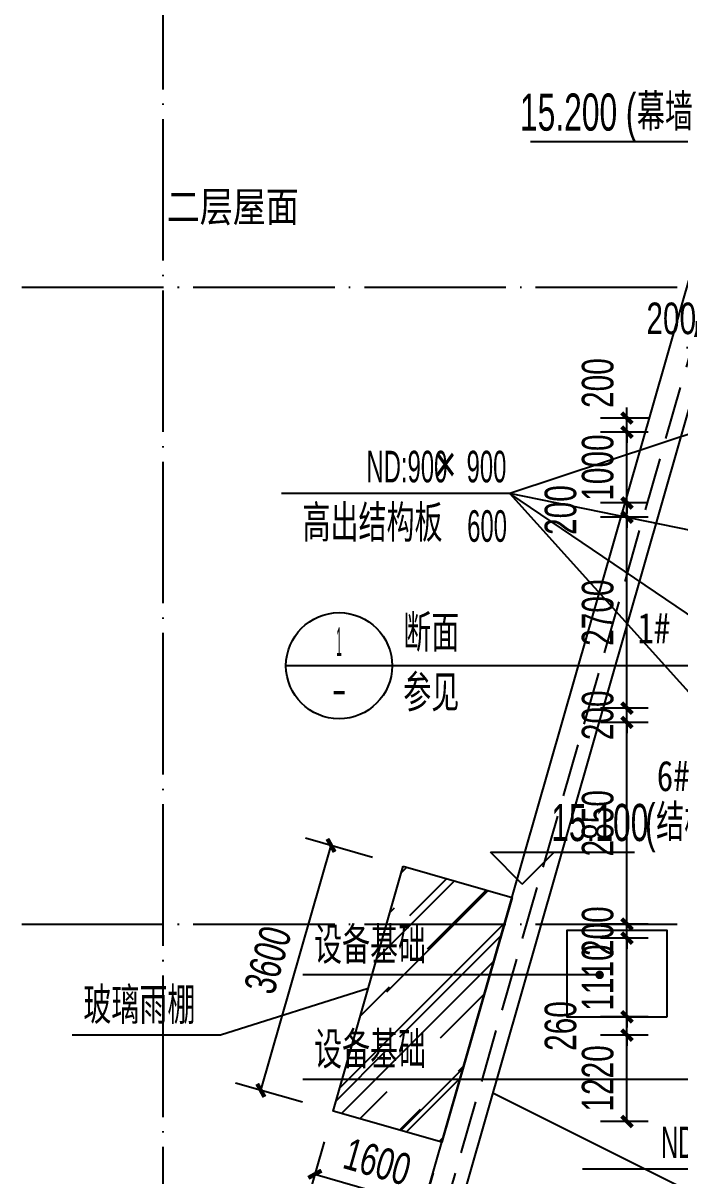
# Model space of a CAD drawing. Extents: x -409435 to 356702, y -107829 to 330904.
# Drawn here: x 12425 to 21710, y 271442 to 287730 of the extents above; entities that cross this region are included whole.
import ezdxf
from ezdxf.enums import TextEntityAlignment as Align
from ezdxf.xclip import XClip

# ---------------------------------------------------------------- set-up
doc = ezdxf.new("R2010")
doc.units = 0
doc.header["$LTSCALE"] = 1000
doc.header["$MEASUREMENT"] = 0
doc.header["$XCLIPFRAME"] = 0
doc.linetypes.add('104-14# 核心筒$0$DOTE', pattern=[2.42, 2, -0.2, 0.02, -0.2])
doc.linetypes.add('X-104 14#平面$0$DASH', pattern=[0.35, 0.25, -0.1])
for name, color, linetype in [('01-标注_尺寸', 124, 'Continuous'), ('01-标注_符号', 200, 'Continuous'), ('02-TEXT_标注', 130, 'Continuous'), ('104-14# 核心筒$0$A_AXIS-轴线', 36, '104-14# 核心筒$0$DOTE'), ('X-104 14#平面$0$01-标注_标高', 200, 'Continuous'), ('X-104 14#平面$0$01-标注_符号', 200, 'Continuous'), ('X-104 14#平面$0$02-TEXT_标注', 130, 'Continuous'), ('X-104 14#平面$0$A-C_玻璃幕墙', 140, 'Continuous'), ('X-104 14#平面$0$A-O_分水线', 127, 'Continuous'), ('X-104 14#平面$0$A-O_屋面', 201, 'Continuous'), ('X-104 14#平面$0$A-O_散水', 134, 'Continuous'), ('X-104 14#平面$0$A-TECH_结构', 21, 'Continuous'), ('X-104 14#平面$0$EH_玻璃', 156, 'Continuous')]:
    doc.layers.add(name, color=color, linetype=linetype)
doc.styles.add('_TCH_DIM', font='ros.shx', dxfattribs={"width": 0.8, "height": 2, "bigfont": 'jd.shx'})
doc.styles.add('_TCH_DIM_T3', font='ros.shx', dxfattribs={"width": 0.705882, "bigfont": 'jd.shx'})
doc.styles.add('_TCH_LABEL', font='ros.shx', dxfattribs={"width": 0.8, "bigfont": 'jd.shx'})
doc.styles.add('X-104 14#平面$0$_TCH_DIM', font='ros.shx', dxfattribs={"width": 0.8, "bigfont": 'jd.shx'})
doc.styles.add('X-104 14#平面$0$Standard', font='STXIHEI_0.TTF', dxfattribs={"width": 0.8})
doc.dimstyles.new('_TCH_ARCH&&150', dxfattribs={"dimtxt": 446.25, "dimasz": 150, "dimexe": 375, "dimexo": 450, "dimgap": 189.375, "dimtad": 1, "dimdec": 0, "dimzin": 0, "dimdsep": 46, "dimtxsty": '_TCH_DIM_T3', "dimblk": 'ARCHTICK', "dimcen": 0.09, "dimclrt": 7, "dimazin": 2, "dimtfac": 1, "dimtdec": 0, "dimtix": 1, "dimtmove": 2, "dimatfit": 3, "dimfxl": 0, "dimtolj": 1, "dimtzin": 0, "dimarcsym": 0})

# ---------------------------------------------------------------- blocks, each defined once
blk = doc.blocks.new('104-14# 核心筒')
at = {"layer": '104-14# 核心筒$0$A_AXIS-轴线'}
for p, q in [((14400, 317833.6), (14400, 259754.9)), ((-9370.1, 284000), (120259.9, 284000)), ((-9370.1, 275000), (120259.9, 275000))]:
    blk.add_line(p, q, dxfattribs=at)
blk = doc.blocks.new('X-104 14#平面$0$0000')
blk.add_lwpolyline([(-22335, 3589), (-17100, 971)])
blk = doc.blocks.new('X-104 14#平面')
at = {"layer": 'X-104 14#平面$0$EH_玻璃'}
h = blk.add_hatch(dxfattribs=at)
h.set_pattern_fill('AR-RROOF', color=256, scale=600, angle=45)
h.set_pattern_definition([(45, (0, 0), (646.5784, 1724.2092), [11430, -1524, 3810, -762]), (45, (447.2, 986), (-1255.4398, 177.809), [2286, -251.46, 4572, -571.5]), (45, (-188.6, 727.4), (2440.8336, 3162.8462), [6096, -1066.8, 3048, -762])])
h.paths.add_polyline_path([(17798.5, 275819.1), (19336.5, 275378.1), (18344.2, 271917.6), (16806.2, 272358.6)])
at = {"layer": 'X-104 14#平面$0$01-标注_标高'}
for p, q in [((22255.1, 286052.7), (19595.6, 286052.7)), ((19481.2, 275566), (19031.2, 276016)), ((19031.2, 276016), (21066, 276016)), ((19481.2, 275566), (19931.2, 276016))]:
    blk.add_line(p, q, dxfattribs=at)
at = {"layer": 'X-104 14#平面$0$01-标注_符号'}
for p, q in [((17302.4, 274088.9), (15216, 273431.4)), ((15216, 273431.4), (13119.4, 273431.4))]:
    blk.add_line(p, q, dxfattribs=at)
at = {"layer": 'X-104 14#平面$0$A-C_玻璃幕墙'}
blk.add_lwpolyline([(17798.5, 275819.1), (19336.5, 275378.1), (18344.2, 271917.6), (16806.2, 272358.6)], close=True, dxfattribs=at)
at = {"layer": 'X-104 14#平面$0$A-O_屋面'}
blk.add_lwpolyline([(82349.8, 264577.4), (83499.8, 267565.9), (52926.6, 266284.7), (53491, 268939.8), (17309.3, 268308.2), (22065.4, 284894.6), (62738.3, 285920), (62307.5, 284891.2), (92265.6, 286255.1), (99426.9, 312025), (120741.8, 306094.6), (117562.9, 278400.5), (119297.3, 278014.5), (109062.3, 262867.9), (82417.6, 264753.6)], dxfattribs=at)
blk.add_lwpolyline([(83126.9, 265204.7), (108809.6, 263387.1), (118471.8, 277685.9), (117014.8, 278010.2), (120196.4, 305727.4), (99774.7, 311409.3), (92650.5, 285772.1), (61541.2, 284355.8), (61978.8, 285400.7), (22444.8, 284404), (17976.2, 268819.9), (54110.7, 269450.7), (53549.7, 266811.2), (84240.1, 268097.3)], close=True, dxfattribs=at)
at = {"layer": 'X-104 14#平面$0$A-O_散水'}
blk.add_lwpolyline([(21529.5, 273690), (21529.5, 274910), (20109.5, 274910), (20109.5, 273690)], close=True, dxfattribs=at)
at = {"layer": 'X-104 14#平面$0$A-TECH_结构', "linetype": 'X-104 14#平面$0$DASH', "ltscale": 3}
blk.add_lwpolyline([(82843.2, 265024.2), (82843.2, 265024.2), (108910.7, 263179.4), (118802, 277817.3), (117234.1, 278166.3), (120414.6, 305874.3), (99635.5, 311655.6), (92496.6, 285965.3), (61847.8, 284570), (62282.6, 285608.4), (22293, 284600.3), (17709.4, 268615.2), (53862.8, 269246.3), (53300.5, 266600.6), (83944, 267884.8), (82843.2, 265024.2), (82843.2, 265024.2)], dxfattribs=at)
ref = blk.add_blockref('104-14# 核心筒', (0, 0))
XClip(ref).set_block_clipping_path([(-38664.3623821461, -25500), (139216.5485069363, 330900)])
at = {"layer": 'X-104 14#平面$0$A-O_分水线'}
blk.add_blockref('X-104 14#平面$0$0000', (41400, 269028.8), dxfattribs=at)
at = {"layer": 'X-104 14#平面$0$02-TEXT_标注'}
for s, height, style, width, p in [('15.200', 525, 'X-104 14#平面$0$_TCH_DIM', 0.64, (19448.4, 286210.2)), ('(', 525, 'X-104 14#平面$0$_TCH_DIM', 0.64, (20944.3, 286210.2)), ('幕墙', 520.93, 'X-104 14#平面$0$_TCH_DIM', 0.8, (21101.1, 286210.2)), ('二层屋面', 428.14, 'X-104 14#平面$0$Standard', 0.8, (14454.5, 284922.3)), ('1#', 428.14, 'X-104 14#平面$0$Standard', 0.8, (21108.2, 278968.5, 3000)), ('6#', 428.14, 'X-104 14#平面$0$Standard', 0.8, (21382, 276880, 3000)), ('结构', 520.93, 'X-104 14#平面$0$_TCH_DIM', 0.8, (21372.8, 276173.5)), ('15.100', 525, 'X-104 14#平面$0$_TCH_DIM', 0.64, (19889.8, 276173.5)), ('(', 525, 'X-104 14#平面$0$_TCH_DIM', 0.64, (21216, 276173.5)), ('玻璃雨棚', 520.93, 'X-104 14#平面$0$_TCH_DIM', 0.8, (13276.9, 273588.9))]:
    blk.add_text(s, height=height, dxfattribs=dict(at, style=style, width=width)).set_placement(p)
blk = doc.blocks.new('_ArchTick')
at = {"color": 0, "linetype": 'ByBlock', "const_width": 0.4}
blk.add_lwpolyline([(-0.5, -0.5), (0.5, 0.5)], dxfattribs=at)
blk = doc.blocks.new('*D914')
at = {"layer": '01-标注_尺寸', "color": 0, "lineweight": -2, "transparency": 16777216}
for p, q in [((20961, 282150), (20961, 282300)), ((21259, 282150), (20586, 282150)), ((20961, 281950), (20961, 282150)), ((21259, 281950), (20586, 281950)), ((20961, 281950), (20961, 281800))]:
    blk.add_line(p, q, dxfattribs=at)
at = {"layer": 'Defpoints', "color": 0, "transparency": 16777216}
for p in [(20961, 282150), (21709, 282150), (21709, 281950)]:
    blk.add_point(p, dxfattribs=at)
at = {"layer": '01-标注_尺寸', "color": 0, "lineweight": -2, "transparency": 16777216, "xscale": 150, "yscale": 150, "zscale": 150}
for p, rotation in [((20961, 282150), 270), ((20961, 281950), 90)]:
    blk.add_blockref('_ArchTick', p, dxfattribs=dict(at, rotation=rotation))
at = {"layer": '01-标注_尺寸', "color": 7, "transparency": 16777216, "insert": (20549, 282644), "char_height": 446.2, "attachment_point": 5, "rotation": 90, "style": '_TCH_DIM_T3'}
blk.add_mtext('\\A1;200', dxfattribs=at)
blk = doc.blocks.new('*D915')
at = {"layer": '01-标注_尺寸', "color": 0, "lineweight": -2, "transparency": 16777216}
for p, q in [((20961, 281950), (20961, 282100)), ((21259, 281950), (20586, 281950)), ((20961, 280950), (20961, 281950)), ((21259, 280950), (20586, 280950)), ((20961, 280950), (20961, 280800))]:
    blk.add_line(p, q, dxfattribs=at)
at = {"layer": 'Defpoints', "color": 0, "transparency": 16777216}
for p in [(20961, 281950), (21709, 281950), (21709, 280950)]:
    blk.add_point(p, dxfattribs=at)
at = {"layer": '01-标注_尺寸', "color": 0, "lineweight": -2, "transparency": 16777216, "xscale": 150, "yscale": 150, "zscale": 150}
for p, rotation in [((20961, 281950), 270), ((20961, 280950), 90)]:
    blk.add_blockref('_ArchTick', p, dxfattribs=dict(at, rotation=rotation))
at = {"layer": '01-标注_尺寸', "color": 7, "transparency": 16777216, "insert": (20549, 281450), "char_height": 446.2, "attachment_point": 5, "rotation": 90, "style": '_TCH_DIM_T3'}
blk.add_mtext('\\A1;1000', dxfattribs=at)
blk = doc.blocks.new('*D916')
at = {"layer": '01-标注_尺寸', "color": 0, "lineweight": -2, "transparency": 16777216}
for p, q in [((20961, 280950), (20961, 281100)), ((21259, 280950), (20586, 280950)), ((20961, 280750), (20961, 280950)), ((21259, 280750), (20586, 280750)), ((20961, 280750), (20961, 280600))]:
    blk.add_line(p, q, dxfattribs=at)
at = {"layer": 'Defpoints', "color": 0, "transparency": 16777216}
for p in [(20961, 280950), (21709, 280950), (21709, 280750)]:
    blk.add_point(p, dxfattribs=at)
at = {"layer": '01-标注_尺寸', "color": 0, "lineweight": -2, "transparency": 16777216, "xscale": 150, "yscale": 150, "zscale": 150}
for p, rotation in [((20961, 280950), 270), ((20961, 280750), 90)]:
    blk.add_blockref('_ArchTick', p, dxfattribs=dict(at, rotation=rotation))
at = {"layer": '01-标注_尺寸', "color": 7, "transparency": 16777216, "insert": (20024, 280850), "char_height": 446.2, "attachment_point": 5, "rotation": 90, "style": '_TCH_DIM_T3'}
blk.add_mtext('\\A1;200', dxfattribs=at)
blk = doc.blocks.new('*D917')
at = {"layer": '01-标注_尺寸', "color": 0, "lineweight": -2, "transparency": 16777216}
for p, q in [((21259, 280750), (20586, 280750)), ((20961, 278050), (20961, 280750)), ((21259, 278050), (20586, 278050))]:
    blk.add_line(p, q, dxfattribs=at)
at = {"layer": 'Defpoints', "color": 0, "transparency": 16777216}
for p in [(20961, 280750), (21709, 280750), (21709, 278050)]:
    blk.add_point(p, dxfattribs=at)
at = {"layer": '01-标注_尺寸', "color": 0, "lineweight": -2, "transparency": 16777216, "xscale": 150, "yscale": 150, "zscale": 150}
for p, rotation in [((20961, 280750), 90), ((20961, 278050), 270)]:
    blk.add_blockref('_ArchTick', p, dxfattribs=dict(at, rotation=rotation))
at = {"layer": '01-标注_尺寸', "color": 7, "transparency": 16777216, "insert": (20549, 279400), "char_height": 446.2, "attachment_point": 5, "rotation": 90, "style": '_TCH_DIM_T3'}
blk.add_mtext('\\A1;2700', dxfattribs=at)
blk = doc.blocks.new('*D918')
at = {"layer": '01-标注_尺寸', "color": 0, "lineweight": -2, "transparency": 16777216}
for p, q in [((21259, 278050), (20586, 278050)), ((20961, 278050), (20961, 278200)), ((20961, 277850), (20961, 278050)), ((21259, 277850), (20586, 277850)), ((20961, 277850), (20961, 277700))]:
    blk.add_line(p, q, dxfattribs=at)
at = {"layer": 'Defpoints', "color": 0, "transparency": 16777216}
for p in [(20961, 278050), (21709, 278050), (21709, 277850)]:
    blk.add_point(p, dxfattribs=at)
at = {"layer": '01-标注_尺寸', "color": 0, "lineweight": -2, "transparency": 16777216, "xscale": 150, "yscale": 150, "zscale": 150}
for p, rotation in [((20961, 278050), 270), ((20961, 277850), 90)]:
    blk.add_blockref('_ArchTick', p, dxfattribs=dict(at, rotation=rotation))
at = {"layer": '01-标注_尺寸', "color": 7, "transparency": 16777216, "insert": (20549, 277950), "char_height": 446.2, "attachment_point": 5, "rotation": 90, "style": '_TCH_DIM_T3'}
blk.add_mtext('\\A1;200', dxfattribs=at)
blk = doc.blocks.new('*D919')
at = {"layer": '01-标注_尺寸', "color": 0, "lineweight": -2, "transparency": 16777216}
for p, q in [((21259, 277850), (20586, 277850)), ((20961, 275000), (20961, 277850)), ((21259, 275000), (20586, 275000))]:
    blk.add_line(p, q, dxfattribs=at)
at = {"layer": 'Defpoints', "color": 0, "transparency": 16777216}
for p in [(20961, 277850), (21709, 277850), (21709, 275000)]:
    blk.add_point(p, dxfattribs=at)
at = {"layer": '01-标注_尺寸', "color": 0, "lineweight": -2, "transparency": 16777216, "xscale": 150, "yscale": 150, "zscale": 150}
for p, rotation in [((20961, 277850), 90), ((20961, 275000), 270)]:
    blk.add_blockref('_ArchTick', p, dxfattribs=dict(at, rotation=rotation))
at = {"layer": '01-标注_尺寸', "color": 7, "transparency": 16777216, "insert": (20549, 276425), "char_height": 446.2, "attachment_point": 5, "rotation": 90, "style": '_TCH_DIM_T3'}
blk.add_mtext('\\A1;2850', dxfattribs=at)
blk = doc.blocks.new('*D920')
at = {"layer": '01-标注_尺寸', "color": 0, "lineweight": -2, "transparency": 16777216}
for p, q in [((20961, 275000), (20961, 275150)), ((21259, 275000), (20586, 275000)), ((20961, 274800), (20961, 275000)), ((21259, 274800), (20586, 274800)), ((20961, 274800), (20961, 274650))]:
    blk.add_line(p, q, dxfattribs=at)
at = {"layer": 'Defpoints', "color": 0, "transparency": 16777216}
for p in [(20961, 275000), (21709, 275000), (21709, 274800)]:
    blk.add_point(p, dxfattribs=at)
at = {"layer": '01-标注_尺寸', "color": 0, "lineweight": -2, "transparency": 16777216, "xscale": 150, "yscale": 150, "zscale": 150}
for p, rotation in [((20961, 275000), 270), ((20961, 274800), 90)]:
    blk.add_blockref('_ArchTick', p, dxfattribs=dict(at, rotation=rotation))
at = {"layer": '01-标注_尺寸', "color": 7, "transparency": 16777216, "insert": (20549, 274900), "char_height": 446.2, "attachment_point": 5, "rotation": 90, "style": '_TCH_DIM_T3'}
blk.add_mtext('\\A1;200', dxfattribs=at)
blk = doc.blocks.new('*D921')
at = {"layer": '01-标注_尺寸', "color": 0, "lineweight": -2, "transparency": 16777216}
for p, q in [((20961, 274800), (20961, 274950)), ((21259, 274800), (20586, 274800)), ((20961, 273690), (20961, 274800)), ((21259, 273690), (20586, 273690)), ((20961, 273690), (20961, 273540))]:
    blk.add_line(p, q, dxfattribs=at)
at = {"layer": 'Defpoints', "color": 0, "transparency": 16777216}
for p in [(20961, 274800), (21709, 274800), (21709, 273690)]:
    blk.add_point(p, dxfattribs=at)
at = {"layer": '01-标注_尺寸', "color": 0, "lineweight": -2, "transparency": 16777216, "xscale": 150, "yscale": 150, "zscale": 150}
for p, rotation in [((20961, 274800), 270), ((20961, 273690), 90)]:
    blk.add_blockref('_ArchTick', p, dxfattribs=dict(at, rotation=rotation))
at = {"layer": '01-标注_尺寸', "color": 7, "transparency": 16777216, "insert": (20549, 274245), "char_height": 446.2, "attachment_point": 5, "rotation": 90, "style": '_TCH_DIM_T3'}
blk.add_mtext('\\A1;1110', dxfattribs=at)
blk = doc.blocks.new('*D922')
at = {"layer": '01-标注_尺寸', "color": 0, "lineweight": -2, "transparency": 16777216}
for p, q in [((20961, 273690), (20961, 273840)), ((21259, 273690), (20586, 273690)), ((20961, 273430), (20961, 273690)), ((21259, 273430), (20586, 273430)), ((20961, 273430), (20961, 273280))]:
    blk.add_line(p, q, dxfattribs=at)
at = {"layer": 'Defpoints', "color": 0, "transparency": 16777216}
for p in [(20961, 273690), (21709, 273690), (21709, 273430)]:
    blk.add_point(p, dxfattribs=at)
at = {"layer": '01-标注_尺寸', "color": 0, "lineweight": -2, "transparency": 16777216, "xscale": 150, "yscale": 150, "zscale": 150}
for p, rotation in [((20961, 273690), 270), ((20961, 273430), 90)]:
    blk.add_blockref('_ArchTick', p, dxfattribs=dict(at, rotation=rotation))
at = {"layer": '01-标注_尺寸', "color": 7, "transparency": 16777216, "insert": (20024, 273560), "char_height": 446.2, "attachment_point": 5, "rotation": 90, "style": '_TCH_DIM_T3'}
blk.add_mtext('\\A1;260', dxfattribs=at)
blk = doc.blocks.new('*D923')
at = {"layer": '01-标注_尺寸', "color": 0, "lineweight": -2, "transparency": 16777216}
for p, q in [((21259, 273430), (20586, 273430)), ((20961, 272210), (20961, 273430)), ((21259, 272210), (20586, 272210))]:
    blk.add_line(p, q, dxfattribs=at)
at = {"layer": 'Defpoints', "color": 0, "transparency": 16777216}
for p in [(20961, 273430), (21709, 273430), (21709, 272210)]:
    blk.add_point(p, dxfattribs=at)
at = {"layer": '01-标注_尺寸', "color": 0, "lineweight": -2, "transparency": 16777216, "xscale": 150, "yscale": 150, "zscale": 150}
for p, rotation in [((20961, 273430), 90), ((20961, 272210), 270)]:
    blk.add_blockref('_ArchTick', p, dxfattribs=dict(at, rotation=rotation))
at = {"layer": '01-标注_尺寸', "color": 7, "transparency": 16777216, "insert": (20549, 272820), "char_height": 446.2, "attachment_point": 5, "rotation": 90, "style": '_TCH_DIM_T3'}
blk.add_mtext('\\A1;1220', dxfattribs=at)
blk = doc.blocks.new('*D932')
at = {"layer": '01-标注_尺寸', "color": 0, "lineweight": -2, "transparency": 16777216}
for p, q in [((21950, 282629), (21950, 283518)), ((22150, 282629), (22150, 283518)), ((21950, 283143), (21800, 283143)), ((21950, 283143), (22150, 283143)), ((22150, 283143), (22300, 283143))]:
    blk.add_line(p, q, dxfattribs=at)
at = {"layer": 'Defpoints', "color": 0, "transparency": 16777216}
for p in [(22150, 283143), (21950, 282179), (22150, 282179)]:
    blk.add_point(p, dxfattribs=at)
at = {"layer": '01-标注_尺寸', "color": 0, "lineweight": -2, "transparency": 16777216, "xscale": 150, "yscale": 150, "zscale": 150}
blk.add_blockref('_ArchTick', (21950, 283143), dxfattribs=at)
at = {"layer": '01-标注_尺寸', "color": 0, "lineweight": -2, "transparency": 16777216, "xscale": 150, "yscale": 150, "zscale": 150, "rotation": 180}
blk.add_blockref('_ArchTick', (22150, 283143), dxfattribs=at)
at = {"layer": '01-标注_尺寸', "color": 7, "transparency": 16777216, "insert": (21587, 283555), "char_height": 446.2, "attachment_point": 5, "style": '_TCH_DIM_T3'}
blk.add_mtext('\\A1;200', dxfattribs=at)
blk = doc.blocks.new('*D2467')
at = {"layer": '01-标注_尺寸', "color": 0, "lineweight": -2, "transparency": 16777216}
for p, q in [((16682, 271926), (16447, 271105)), ((16550, 271466), (18088, 271025)), ((18220, 271485), (17985, 270664))]:
    blk.add_line(p, q, dxfattribs=at)
at = {"layer": 'Defpoints', "color": 0, "transparency": 16777216}
for p in [(16806, 272359), (18344, 271918), (18088, 271025)]:
    blk.add_point(p, dxfattribs=at)
at = {"layer": '01-标注_尺寸', "color": 0, "lineweight": -2, "transparency": 16777216, "xscale": 150, "yscale": 150, "zscale": 150}
for p, rotation in [((16550, 271466), 163.9999999999986), ((18088, 271025), 343.9999999999987)]:
    blk.add_blockref('_ArchTick', p, dxfattribs=dict(at, rotation=rotation))
at = {"layer": '01-标注_尺寸', "color": 7, "transparency": 16777216, "insert": (17433, 271642), "char_height": 446.2, "attachment_point": 5, "rotation": 344, "style": '_TCH_DIM_T3'}
blk.add_mtext('\\A1;1600', dxfattribs=at)
blk = doc.blocks.new('*D2468')
at = {"layer": '01-标注_尺寸', "color": 0, "lineweight": -2, "transparency": 16777216}
for p, q in [((15786, 272651), (16778, 276112)), ((17366, 275943), (16418, 276215)), ((16374, 272483), (15426, 272754))]:
    blk.add_line(p, q, dxfattribs=at)
at = {"layer": 'Defpoints', "color": 0, "transparency": 16777216}
for p in [(16778, 276112), (17799, 275819), (16806, 272359)]:
    blk.add_point(p, dxfattribs=at)
at = {"layer": '01-标注_尺寸', "color": 0, "lineweight": -2, "transparency": 16777216, "xscale": 150, "yscale": 150, "zscale": 150}
for p, rotation in [((16778, 276112), 73.99999999999886), ((15786, 272651), 253.9999999999988)]:
    blk.add_blockref('_ArchTick', p, dxfattribs=dict(at, rotation=rotation))
at = {"layer": '01-标注_尺寸', "color": 7, "transparency": 16777216, "insert": (15886, 274495), "char_height": 446.2, "attachment_point": 5, "rotation": 74, "style": '_TCH_DIM_T3'}
blk.add_mtext('\\A1;3600', dxfattribs=at)

msp = doc.modelspace()

# ---------------------------------------------------------------- linework, layer by layer
at = {"layer": '01-标注_符号'}
for p, q in [((22467.4, 282130), (19305.3, 281083.8)), ((19305.3, 281083.8), (16075.8, 281083.8)), ((23239.7, 280279.1), (19305.3, 281083.8)), ((23227.2, 278424.6), (19305.3, 281083.8)), ((23225.5, 276729.2), (19305.3, 281083.8)), ((17641.2, 278651), (16141.2, 278651)), ((18812.9, 278651), (17641.2, 278651)), ((23465.4, 278651), (18812.9, 278651)), ((18073.6, 274282.4), (16380.5, 274282.4)), ((20574.3, 274282.4), (18073.6, 274282.4)), ((18073.6, 272803), (16380.5, 272803)), ((21974.6, 272803), (18073.6, 272803)), ((23467.4, 271536.8), (20330.7, 271536.8))]:
    msp.add_line(p, q, dxfattribs=at)
at = {"layer": '01-标注_符号', "const_width": 60}
msp.add_lwpolyline([(20604.3, 274282.4, 1), (20544.3, 274282.4, 1)], format="xyb", close=True, dxfattribs=at)
at = {"layer": '01-标注_符号'}
msp.add_circle((16891.2, 278651), 750, dxfattribs=at)

# ---------------------------------------------------------------- block references
msp.add_blockref('X-104 14#平面', (0, 0))

# ---------------------------------------------------------------- texts
at = {"layer": '02-TEXT_标注', "style": '_TCH_DIM'}
for s, height, width, p in [('ND:900', 446.25, 0.564706, (17279.5, 281241.3)), ('×', 520.9, 0.8, (18228.7, 281241.3)), ('900', 446.25, 0.564706, (18694.2, 281241.3)), ('高出结构板', 520.93, 0.8, (16374.7, 280401.3)), ('600', 446.25, 0.564706, (18702.6, 280401.3)), ('断面', 520.93, 0.8, (17798.7, 278848.7)), ('参见', 520.93, 0.8, (17798.7, 278005.1)), ('设备基础', 520.93, 0.8, (16538, 274439.9)), ('设备基础', 520.93, 0.8, (16538, 272960.5)), ('ND:900', 446.25, 0.564706, (21441.6, 271694.3))]:
    msp.add_text(s, height=height, dxfattribs=dict(at, width=width)).set_placement(p)
at = {"layer": '02-TEXT_标注', "style": '_TCH_LABEL'}
for s, height, width, p, p2 in [('1', 407.6, 1.428571, (16852.3, 278787.5), (16930, 278787.5)), ('-', 397.6, 1.111111, (16785.1, 278115.4), (16997.2, 278115.4))]:
    msp.add_text(s, height=height, dxfattribs=dict(at, width=width)).set_placement(p, p2, align=Align.FIT)

# ---------------------------------------------------------------- dimensions: what is measured, and where the dimension line sits
at = {"layer": '01-标注_尺寸'}
for base, p1, p2, angle, picture, middle in [((22150, 283143), (21950, 282178.6), (22150, 282178.6), 360, '*D932', (21587.4, 283555.5)), ((20961.4, 282150), (21709.5, 281950), (21709.5, 282150), 90, '*D914', (20548.9, 282643.9)), ((20961.4, 280950), (21709.5, 280750), (21709.5, 280950), 90, '*D916', (20023.9, 280850)), ((20961.4, 273690), (21709.5, 273430), (21709.5, 273690), 90, '*D922', (20023.9, 273560))]:
    dim = msp.add_linear_dim(base=base, p1=p1, p2=p2, angle=angle, dimstyle='_TCH_ARCH&&150', dxfattribs=at)
    dim.commit()
    dim.dimension.update_dxf_attribs({"geometry": picture, "text_midpoint": middle, "dimtype": 161})
for p1, p2, distance, picture, middle in [((21709.5, 280950), (21709.5, 281950), 748.1, '*D915', (20548.9, 281450)), ((21709.5, 278050), (21709.5, 280750), 748.1, '*D917', (20548.9, 279400)), ((21709.5, 277850), (21709.5, 278050), 748.1, '*D918', (20548.9, 277950)), ((21709.5, 275000), (21709.5, 277850), 748.1, '*D919', (20548.9, 276425)), ((16806.2, 272358.6), (17798.5, 275819.1), 1061.3, '*D2468', (15885.7, 274495.1)), ((21709.5, 274800), (21709.5, 275000), 748.1, '*D920', (20548.9, 274900)), ((21709.5, 273690), (21709.5, 274800), 748.1, '*D921', (20548.9, 274245)), ((21709.5, 272209.7), (21709.5, 273430), 748.1, '*D923', (20548.9, 272819.9)), ((16806.2, 272358.6), (18344.2, 271917.6), -928.8, '*D2467', (17432.9, 271641.8))]:
    dim = msp.add_aligned_dim(p1=p1, p2=p2, distance=distance, dimstyle='_TCH_ARCH&&150', dxfattribs=at)
    dim.commit()
    dim.dimension.update_dxf_attribs({"geometry": picture, "text_midpoint": middle})

doc.saveas('drawing.dxf')
